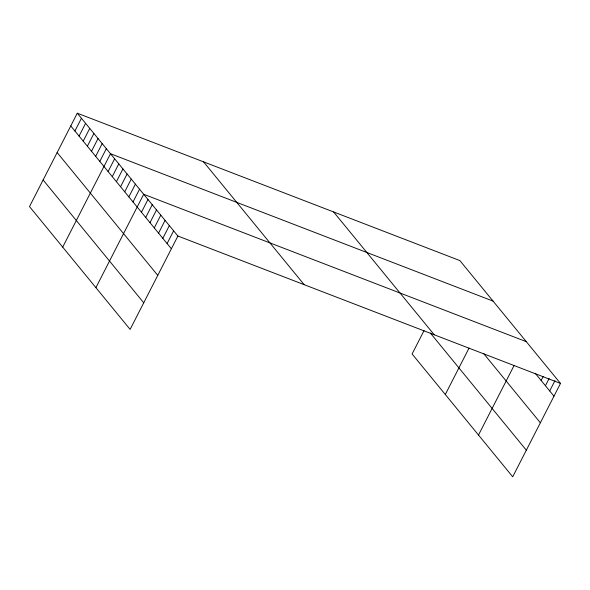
<?xml version="1.0" encoding="UTF-8"?>
<svg xmlns="http://www.w3.org/2000/svg" width="590" height="590" viewBox="0 0 590 590"><rect width="100%" height="100%" fill="white"/><g stroke="black" fill="none" stroke-linecap="round" stroke-linejoin="round"><path stroke-width="0.89" d="M77.283 113.199L29.5 206.581L130.117 329.412L177.9 236.03L77.283 113.199L459.883 260.588L560.5 383.419L512.717 476.801L412.1 353.971L424.062 330.584M74.915 131.017L81.435 118.266M79.06 136.084L85.587 123.332M83.212 141.15L89.739 128.399M87.364 146.217L93.884 133.465M91.516 151.283L98.036 138.532M95.669 156.35L102.188 143.599M99.813 161.417L106.34 148.665M62.702 247.114L110.492 153.732L493.085 301.121M108.118 171.55L114.637 158.799M112.27 176.617L118.789 163.865M116.414 181.683L122.941 168.932M120.567 186.75L127.093 173.998M124.719 191.816L131.238 179.065M128.871 196.883L135.39 184.132M133.023 201.95L139.542 189.198M95.904 287.647L143.695 194.265L526.287 341.654M141.445 212.238L147.972 199.486M145.723 217.452L152.242 204.708M150 222.673L156.52 209.929M154.278 227.895L160.797 215.151M158.548 233.116L165.075 220.365M162.825 238.338L169.352 225.587M167.103 243.559L173.63 230.808M445.303 394.503L469.05 348.093M478.505 435.037L513.993 365.689M541.148 380.506L543.183 376.523M545.425 385.727L549.091 378.551M549.703 390.941L554.998 380.587M177.9 236.03L560.5 383.419M535.27 373.33L553.981 396.163M483.844 353.779L540.359 422.772M333.623 211.95L434.24 334.781M430.383 333.062L526.332 450.192M203.543 161.837L304.16 284.668M70.763 125.95L171.38 248.774M57.149 152.559L157.766 275.382M43.114 179.972L143.731 302.803"/></g></svg>
